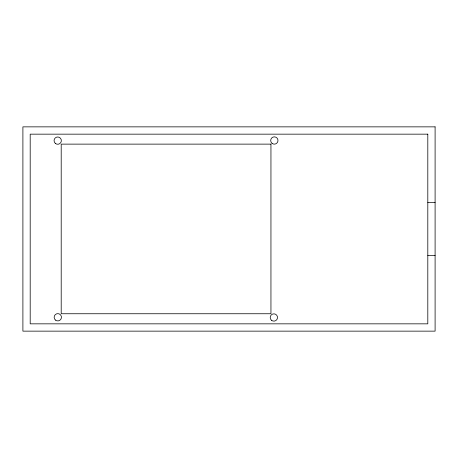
<?xml version="1.0" encoding="UTF-8"?>
<svg xmlns="http://www.w3.org/2000/svg" width="458" height="458" viewBox="0 0 458 458"><rect width="100%" height="100%" fill="white"/><g stroke="black" fill="none" stroke-linecap="round" stroke-linejoin="round"><path stroke-width="0.69" d="M427.806 202.556L435.1 202.556M427.806 255.444L435.1 255.444M435.1 126.86L22.9 126.86L22.9 331.14L435.1 331.14L435.1 126.86M427.806 134.16L30.194 134.16L30.194 323.84L427.806 323.84L427.806 134.16M270.947 144.127L61.2 144.127L61.2 313.747L270.947 313.747L270.947 144.127M272.018 143.32A3.647 3.647 0 0 0 277.943 141.116A3.647 3.647 0 0 0 273.071 137.085A3.647 3.647 0 0 0 272.018 143.32M271.537 320.297A3.647 3.647 0 0 0 277.462 318.092A3.647 3.647 0 0 0 272.59 314.068A3.647 3.647 0 0 0 271.537 320.297M55.47 320.085A3.647 3.647 0 0 0 61.395 317.881A3.647 3.647 0 0 0 56.523 313.856A3.647 3.647 0 0 0 55.47 320.085M55.384 143.434A3.647 3.647 0 0 0 61.303 141.23A3.647 3.647 0 0 0 56.437 137.205A3.647 3.647 0 0 0 55.384 143.434"/></g></svg>
